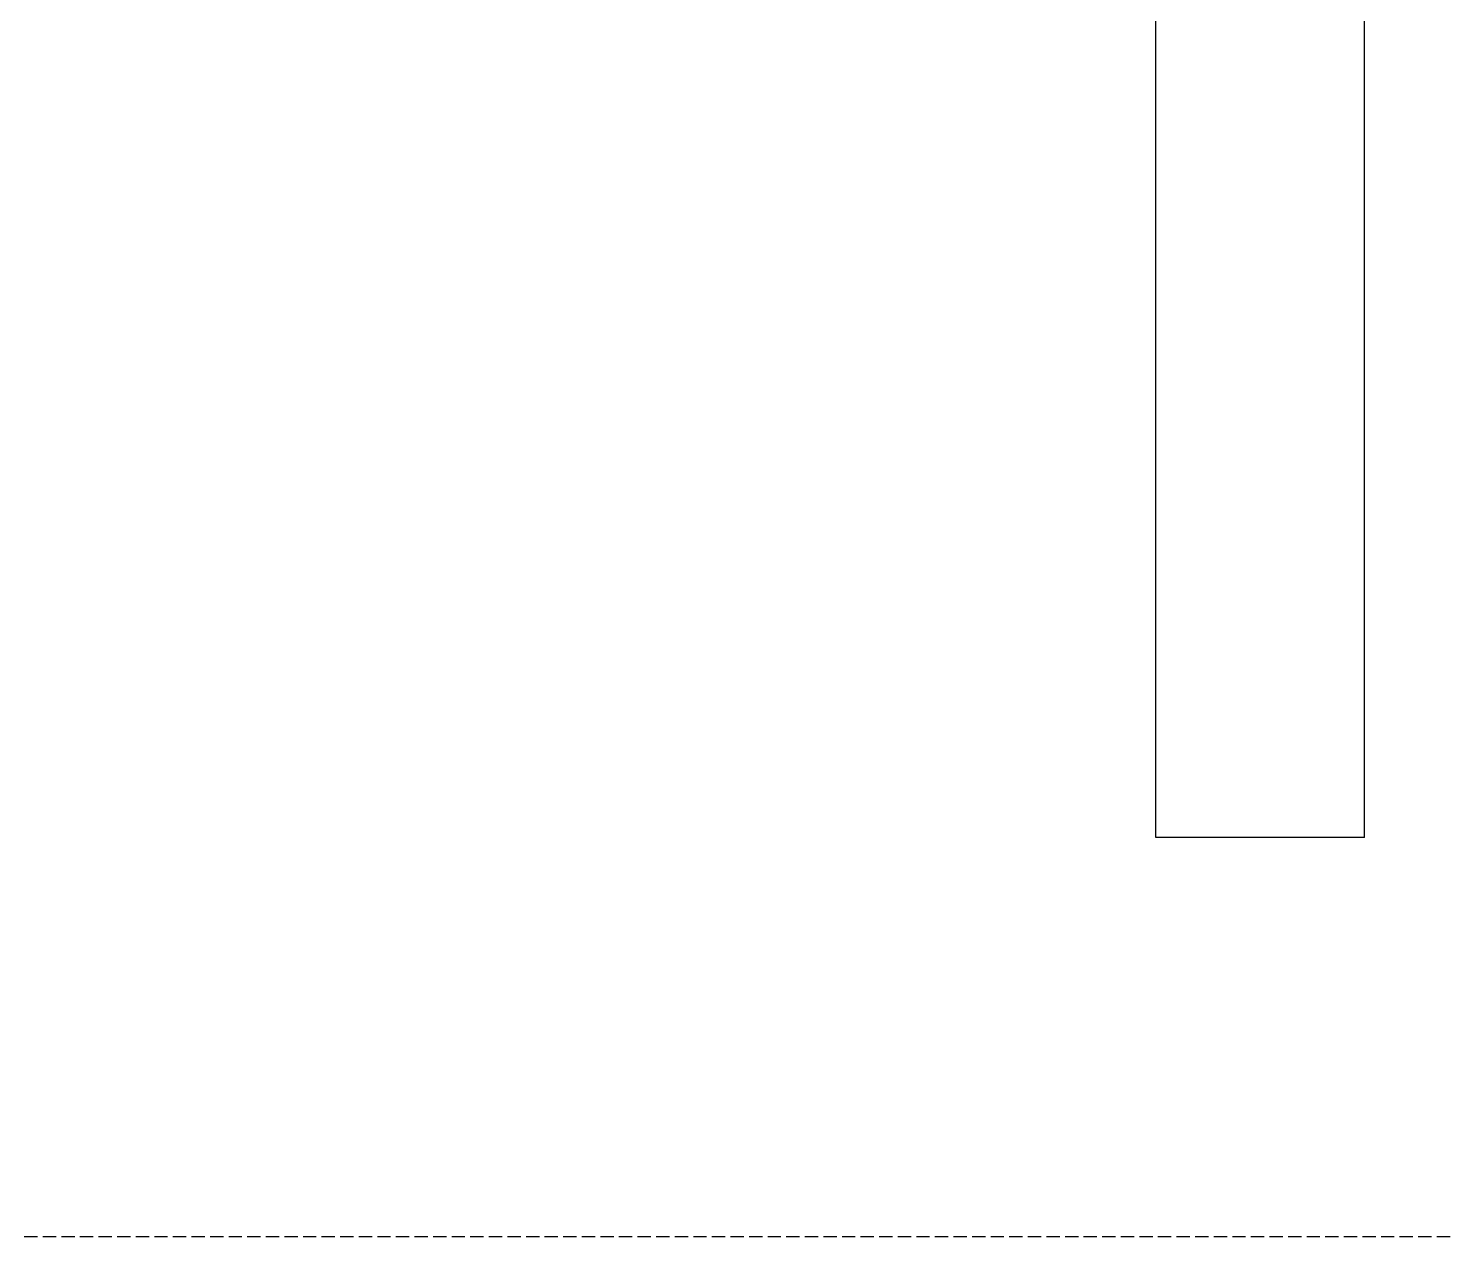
# Model space of a CAD drawing. Extents: x -1899985 to 1774885, y 556286 to 2175695.
# Drawn here: x -1742781 to -1742248, y 576187 to 576642 of the extents above; entities that cross this region are included whole.
import ezdxf

# ---------------------------------------------------------------- set-up
doc = ezdxf.new("R2010")
doc.units = 0
doc.header["$LTSCALE"] = 10
doc.header["$MEASUREMENT"] = 0
doc.linetypes.add('20剖面图$0$__DASH', pattern=[0.35, 0.25, -0.1])
doc.linetypes.add('20剖面图$0$DOTE', pattern=[2.42, 2, -0.2, 0.02, -0.2])
for name, color, linetype in [('20剖面图$0$A-AXIS-DOTE', 14, '20剖面图$0$DOTE'), ('20剖面图$0$A-LIN-V', 9, 'Continuous'), ('20剖面图$0$取电臂', 7, 'Continuous'), ('A-LIN-V', 9, 'Continuous')]:
    doc.layers.add(name, color=color, linetype=linetype)

# ---------------------------------------------------------------- blocks, each defined once
blk = doc.blocks.new('20剖面图$0$3243243')
at = {"layer": '20剖面图$0$取电臂', "color": 4, "linetype": 'Continuous'}
for p, q in [((1568022.66, 575712.63), (1568022.66, 576041.78)), ((1568022.66, 575712.63), (1568022.66, 576041.78)), ((1568101.23, 575712.63), (1568101.23, 576041.78)), ((1568101.23, 575712.63), (1568101.23, 576041.78)), ((1568022.66, 575712.63), (1568028.95, 575712.63)), ((1568022.66, 575712.63), (1568028.95, 575712.63)), ((1568028.95, 575712.63), (1568094.95, 575712.63)), ((1568028.95, 575712.63), (1568094.95, 575712.63)), ((1568094.95, 575712.63), (1568101.23, 575712.63)), ((1568094.95, 575712.63), (1568101.23, 575712.63))]:
    blk.add_line(p, q, dxfattribs=at)
blk = doc.blocks.new('20剖面图$0$b234swerwr')
at = {"layer": '20剖面图$0$A-LIN-V', "xscale": -1}
blk.add_blockref('20剖面图$0$3243243', (-250, 0), dxfattribs=at)
blk = doc.blocks.new('20剖面图')
at = {"layer": '20剖面图$0$A-AXIS-DOTE', "linetype": '20剖面图$0$__DASH', "ltscale": 2}
blk.add_line((-1670110.4, 576187.26), (-1772486.08, 576187.26), dxfattribs=at)
at = {"layer": '20剖面图$0$A-LIN-V'}
blk.add_blockref('20剖面图$0$b234swerwr', (-174005, 624.96), dxfattribs=at)

msp = doc.modelspace()

# ---------------------------------------------------------------- block references
at = {"layer": 'A-LIN-V'}
msp.add_blockref('20剖面图', (0, 0), dxfattribs=at)

doc.saveas('drawing.dxf')
